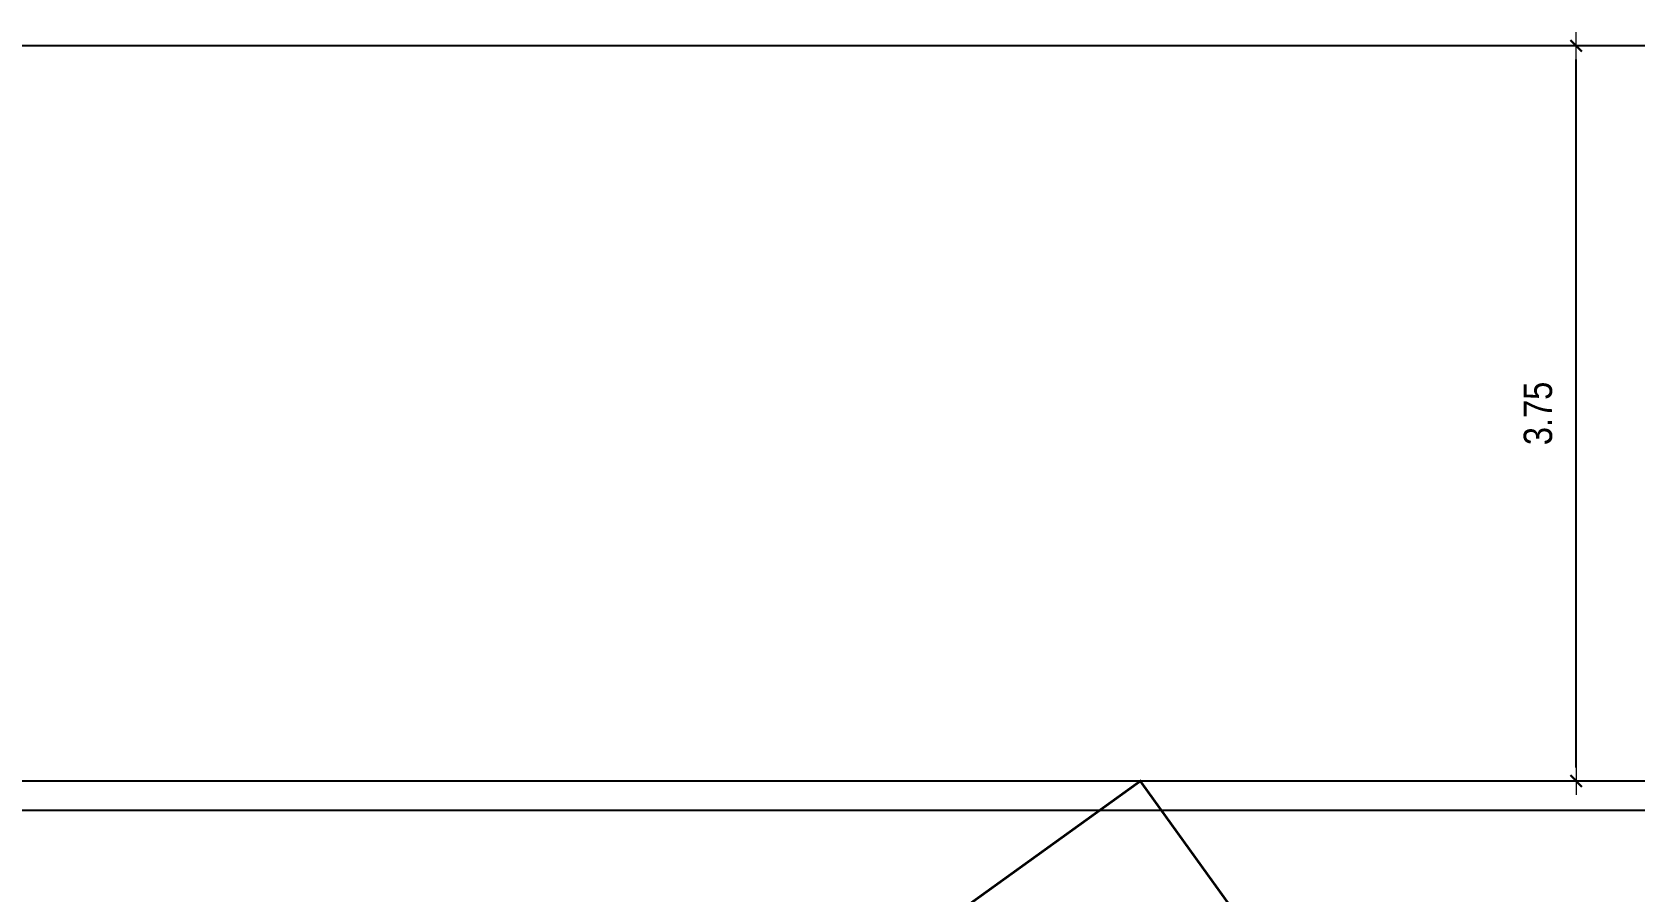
# Model space of a CAD drawing. Header units: millimetres. Extents: x 1904 to 2142, y -1319 to -1235.
# Drawn here: x 1992.66 to 2000.83, y -1245.53 to -1241.14 of the extents above; entities that cross this region are included whole.
import ezdxf

# ---------------------------------------------------------------- set-up
doc = ezdxf.new("R2010")
doc.units = ezdxf.units.MM
doc.header["$LTSCALE"] = 30
doc.layers.get('Defpoints').update_dxf_attribs({"linetype": 'CONTINUOUS'})
doc.layers.add('arquitetura', color=8, linetype='CONTINUOUS')
doc.layers.add('E-Pen-C', color=4, linetype='CONTINUOUS', lineweight=15)
doc.layers.add('E-Pen-G', color=3, linetype='CONTINUOUS', lineweight=30)
doc.styles.add('F2', font='ARIALN.TTF')
doc.dimstyles.new('DIMENSION-1', dxfattribs={"dimtxt": 0.145, "dimasz": 0.07, "dimexe": 1, "dimexo": 0, "dimgap": 0.12, "dimtad": 1, "dimzin": 7, "dimdsep": 46, "dimtxsty": 'F2', "dimblk1": 'TRACO', "dimblk2": 'TRACO', "dimsah": 1, "dimcen": 1, "dimse1": 1, "dimse2": 1, "dimclrd": 4, "dimclre": 256, "dimclrt": 4, "dimadec": 8, "dimazin": 0, "dimtfac": 1, "dimtix": 1, "dimtmove": 2, "dimatfit": 3, "dimldrblk": 'TRACO', "dimfxl": 1, "dimtolj": 1, "dimtzin": 0, "dimarcsym": 0})

# ---------------------------------------------------------------- blocks, each defined once
blk = doc.blocks.new('TRACO')
at = {"layer": 'E-Pen-C'}
for p, q in [((-1, 0), (1, 0)), ((0, 1), (0, -1))]:
    blk.add_line(p, q, dxfattribs=at)
at = {"layer": 'E-Pen-G'}
blk.add_line((-0.42, -0.42), (0.42, 0.42), dxfattribs=at)
blk = doc.blocks.new('*D234')
at = {"layer": 'arquitetura', "color": 4, "linetype": 'Continuous', "lineweight": -2}
blk.add_line((2000.5334, -1244.8948), (2000.5334, -1241.2848), dxfattribs=at)
at = {"layer": 'Defpoints', "color": 0, "linetype": 'Continuous'}
for p in [(2000.5334, -1241.2148), (2000.831, -1241.2148), (2000.7339, -1244.9648)]:
    blk.add_point(p, dxfattribs=at)
at = {"layer": 'arquitetura', "color": 4, "linetype": 'Continuous', "lineweight": -2, "xscale": 0.07, "yscale": 0.07, "zscale": 0.07}
for p, rotation in [((2000.5334, -1241.2148), 90), ((2000.5334, -1244.9648), 270)]:
    blk.add_blockref('TRACO', p, dxfattribs=dict(at, rotation=rotation))
at = {"layer": 'arquitetura', "color": 4, "linetype": 'Continuous', "insert": (2000.3394, -1243.0898), "char_height": 0.145, "attachment_point": 5, "rotation": 90, "style": 'F2'}
blk.add_mtext('\\A1;3.75', dxfattribs=at)

msp = doc.modelspace()

# ---------------------------------------------------------------- linework, layer by layer
at = {"layer": 'arquitetura'}
for p, q in [((2010.2079, -1241.2148), (1984.2863, -1241.2148)), ((2009.4579, -1244.9648), (1984.5113, -1244.9648)), ((2009.4579, -1245.1148), (1984.5113, -1245.1148))]:
    msp.add_line(p, q, dxfattribs=at)
at = {"layer": 'arquitetura', "const_width": 0.0125}
msp.add_lwpolyline([(1991.6157, -1249.7855), (1993.544, -1252.4635), (2000.239, -1247.6428), (1998.3108, -1244.9648)], close=True, dxfattribs=at)

# ---------------------------------------------------------------- dimensions: what is measured, and where the dimension line sits
at = {"layer": 'arquitetura', "linetype": 'Continuous'}
dim = msp.add_linear_dim(base=(2000.5334, -1241.2148), p1=(2000.7339, -1244.9648), p2=(2000.831, -1241.2148), angle=90, dimstyle='DIMENSION-1', override={"dimadec": 0, "dimfxl": 0.06}, dxfattribs=at)
dim.commit()
dim.dimension.update_dxf_attribs({"geometry": '*D234', "text_midpoint": (2000.3394, -1243.0898)})

doc.saveas('drawing.dxf')
